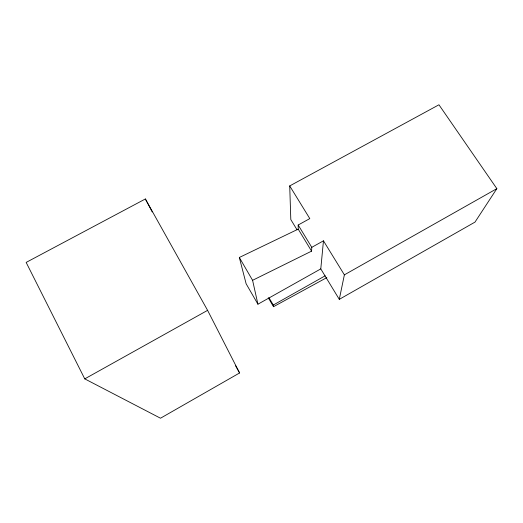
<?xml version="1.0" encoding="UTF-8"?>
<svg xmlns="http://www.w3.org/2000/svg" width="523" height="523" viewBox="0 0 523 523"><rect width="100%" height="100%" fill="white"/><g stroke="black" fill="none" stroke-linecap="round" stroke-linejoin="round"><path stroke-width="0.78" d="M320.782 268.894L257.931 304.203L252.583 280.308L311.584 251.138L311.773 247.34L298.182 225.014L309.799 218.601L289.716 185.927L438.947 104.783L496.85 188.653L474.989 222.105L339.29 299.352L320.782 268.894L323.462 240.828L311.773 247.34M339.29 299.352L344.376 274.85L323.462 240.828M239.586 372.958L160.496 418.217L84.759 378.874L26.15 262.415L145.368 198.969L207.598 310.348L239.586 372.958L235.625 365.852M344.376 274.85L496.85 188.653M326.842 277.582L273.503 306.707L273.268 305.053L325.182 275.798M84.759 378.874L207.598 310.348M257.931 304.203L246.13 283.78L239.325 257.479L298.202 229.126L298.182 225.014M298.202 229.126L311.584 251.138M297.038 229.806L290.808 219.555L289.716 185.927M269.214 298.097L273.268 305.053M268.279 297.744L273.503 306.707M239.325 257.479L252.583 280.308M145.368 198.969L152.226 211.939"/></g></svg>
